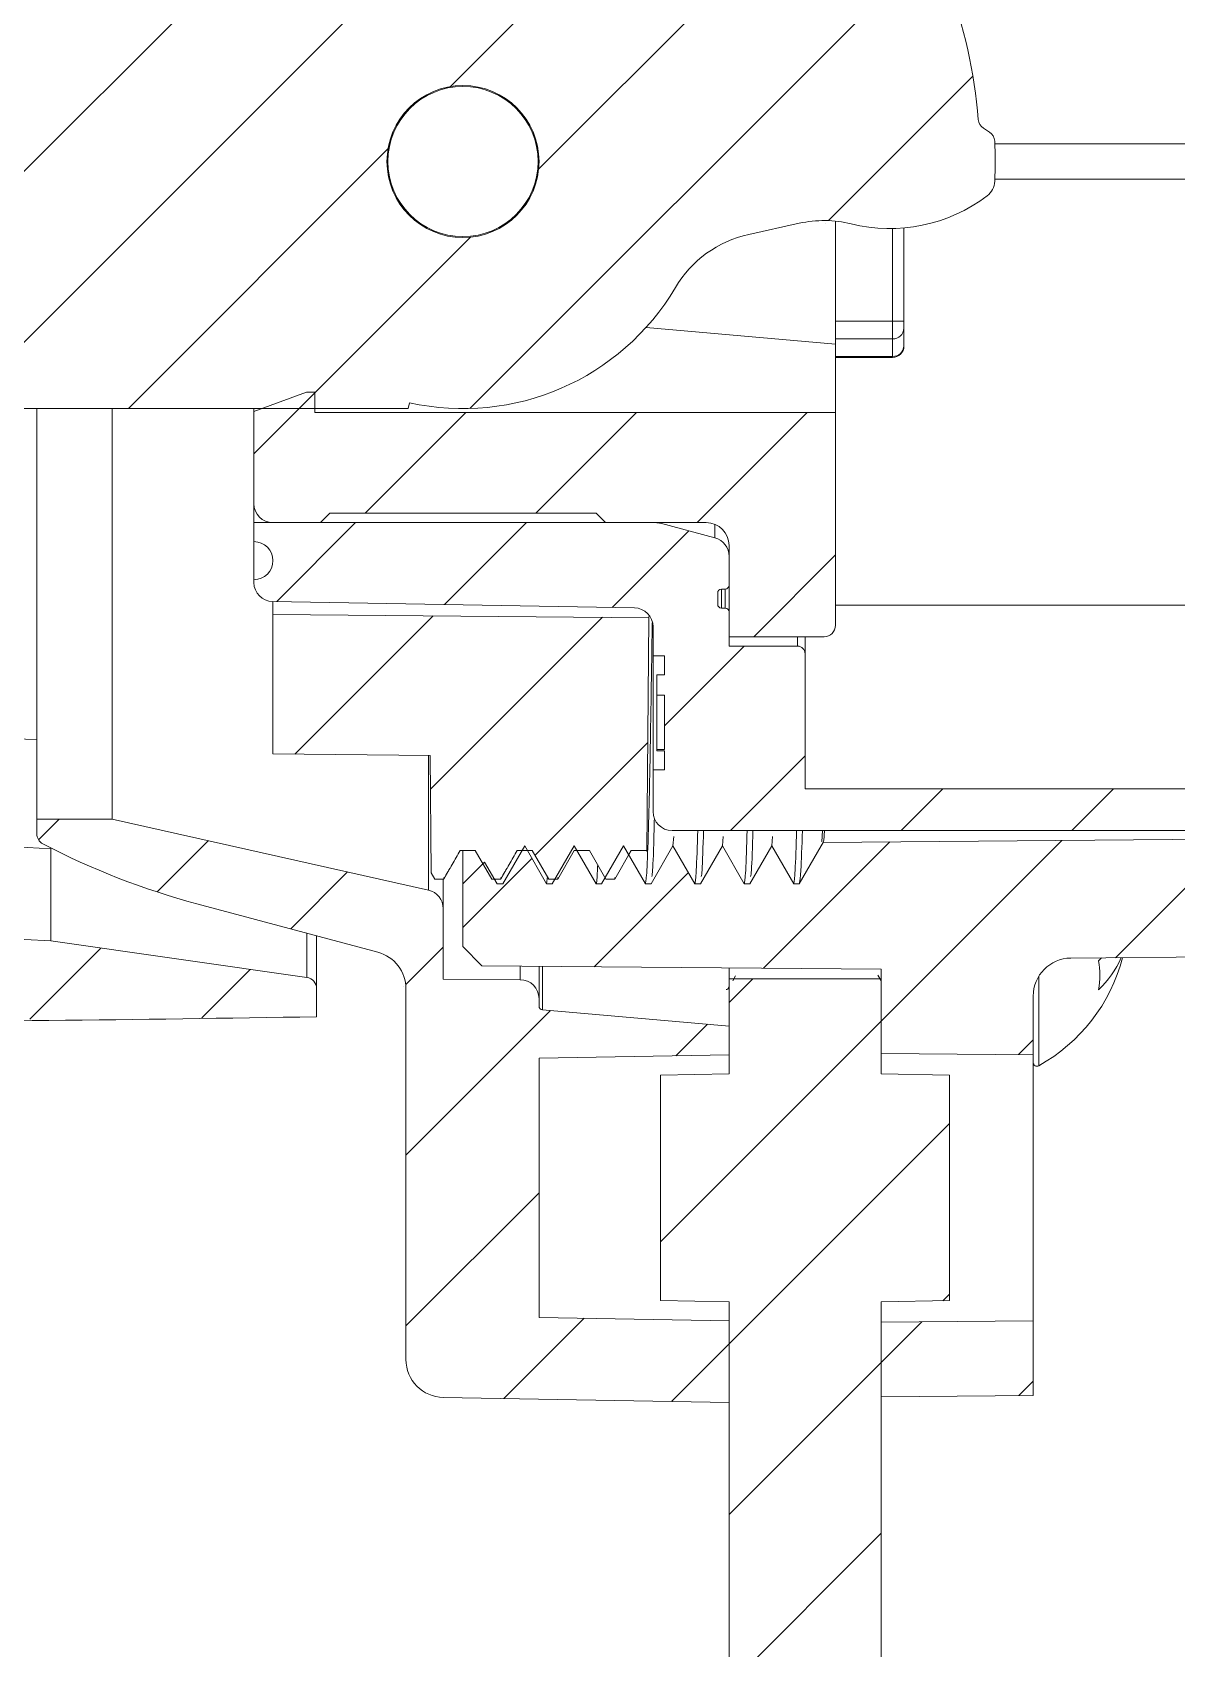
# Model space of a CAD drawing. Extents: x 14808 to 20058, y -13198 to -11680.
# Drawn here: x 15183.78 to 15198.83, y -12737.26 to -12716 of the extents above; entities that cross this region are included whole.
import ezdxf

# ---------------------------------------------------------------- set-up
doc = ezdxf.new("R2010")
doc.units = 0
doc.header["$LTSCALE"] = 7
doc.header["$MEASUREMENT"] = 0
doc.layers.get('0').update_dxf_attribs({"color": 2, "linetype": 'CONTINUOUS'})
pattern_1 = [(45, (-106.4756, 39.5322), (-0.561266, 0.561266), [])]

# ---------------------------------------------------------------- blocks, each defined once
blk = doc.blocks.new('A$C7AC5709A')
at = {"linetype": 'Continuous', "lineweight": 0}
h = blk.add_hatch(dxfattribs=at)
h.set_pattern_fill('ANSI31', color=2, scale=0.25, style=0)
h.set_pattern_definition(pattern_1)
edge = h.paths.add_edge_path(flags=0)
edge.add_spline(control_points=[(0.977, 27.046), (0.941, 27.046), (0.75, 27.045), (0.718, 26.917)], knot_values=[0.000006, 0.000006, 0.000006, 0.000006, 0.99971, 0.99971, 0.99971, 0.99971], weights=[1, 1, 1, 1], degree=3, periodic=0)
edge.add_spline(control_points=[(0.718, 26.917), (0.317, 25.334), (0.274, 23.67), (0.274, 22.036), (0.274, 18.632), (0.274, 15.228), (0.274, 11.824), (0.274, 8.474), (0.425, 5.101), (0, 1.778)], knot_values=[0.000361, 0.000361, 0.000361, 0.000361, 0.019969, 0.019969, 0.019969, 0.060638, 0.060638, 0.060638, 0.100677, 0.100677, 0.100677, 0.100677], weights=[1, 1, 1, 1, 1, 1, 1, 1, 1, 1], degree=3, periodic=0)
edge.add_spline(control_points=[(0, 1.778), (-0.003, 1.75), (-0.002, 1.721), (0.004, 1.694), (0.009, 1.667), (0.02, 1.64), (0.035, 1.616), (0.049, 1.592), (0.068, 1.571), (0.089, 1.553), (0.111, 1.535), (0.137, 1.52), (0.163, 1.511), (0.19, 1.501), (0.218, 1.496), (0.246, 1.496), (0.273, 1.496), (0.302, 1.5), (0.328, 1.509), (0.354, 1.518), (0.38, 1.532), (0.402, 1.549), (0.416, 1.561), (0.43, 1.574), (0.442, 1.588)], knot_values=[0, 0, 0, 0, 0.000336, 0.000336, 0.000336, 0.000672, 0.000672, 0.000672, 0.001006, 0.001006, 0.001006, 0.001347, 0.001347, 0.001347, 0.001682, 0.001682, 0.001682, 0.002013, 0.002013, 0.002013, 0.00235, 0.00235, 0.00235, 0.002572, 0.002572, 0.002572, 0.002572], weights=[1, 1, 1, 1, 1, 1, 1, 1, 1, 1, 1, 1, 1, 1, 1, 1, 1, 1, 1, 1, 1, 1, 1, 1, 1], degree=3, periodic=0)
edge.add_spline(control_points=[(0.442, 1.588), (0.632, 1.821), (0.805, 2.07), (0.956, 2.33), (1.265, 2.862), (1.474, 3.458), (1.596, 4.06), (1.717, 4.656), (1.467, 5.27), (1.368, 5.869), (1.239, 6.651), (1.274, 7.451), (1.274, 8.243), (1.275, 9.825), (1.283, 11.408), (1.271, 12.99), (1.268, 13.334), (1.281, 13.686), (1.375, 14.017), (1.453, 14.286), (1.579, 14.546), (1.743, 14.774), (1.906, 15.002), (2.112, 15.205), (2.342, 15.367), (2.572, 15.528), (2.833, 15.651), (3.103, 15.727), (3.497, 15.838), (3.918, 15.822), (4.328, 15.825), (5.501, 15.836), (6.675, 15.846), (7.849, 15.856)], knot_values=[0, 0, 0, 0, 0.003613, 0.003613, 0.003613, 0.011075, 0.011075, 0.011075, 0.018772, 0.018772, 0.018772, 0.028868, 0.028868, 0.028868, 0.049028, 0.049028, 0.049028, 0.053435, 0.053435, 0.053435, 0.057027, 0.057027, 0.057027, 0.060621, 0.060621, 0.060621, 0.064216, 0.064216, 0.064216, 0.069481, 0.069481, 0.069481, 0.084536, 0.084536, 0.084536, 0.084536], weights=[1, 1, 1, 1, 1, 1, 1, 1, 1, 1, 1, 1, 1, 1, 1, 1, 1, 1, 1, 1, 1, 1, 1, 1, 1, 1, 1, 1, 1, 1, 1, 1, 1, 1], degree=3, periodic=0)
edge.add_line((7.849, 15.856), (7.849, 16.041))
edge.add_arc((7.774, 16.041), 0.075, 0, 81.8882)
edge.add_line((7.785, 16.115), (6.101, 16.355))
edge.add_spline(control_points=[(6.101, 16.355), (4.562, 16.436), (3.023, 16.517), (1.484, 16.597)], knot_values=[0, 0, 0, 0, 0.018494, 0.018494, 0.018494, 0.018494], weights=[1, 1, 1, 1], degree=3, periodic=0)
edge.add_spline(control_points=[(1.484, 16.597), (1.442, 16.599), (1.4, 16.605), (1.359, 16.614), (1.277, 16.633), (1.197, 16.666), (1.126, 16.71), (1.055, 16.755), (0.99, 16.812), (0.938, 16.878), (0.886, 16.943), (0.844, 17.019), (0.816, 17.098), (0.788, 17.177), (0.774, 17.262), (0.774, 17.346)], knot_values=[0, 0, 0, 0, 0.000506, 0.000506, 0.000506, 0.001524, 0.001524, 0.001524, 0.002543, 0.002543, 0.002543, 0.003561, 0.003561, 0.003561, 0.004579, 0.004579, 0.004579, 0.004579], weights=[1, 1, 1, 1, 1, 1, 1, 1, 1, 1, 1, 1, 1, 1, 1, 1], degree=3, periodic=0)
edge.add_spline(control_points=[(0.774, 17.346), (0.774, 17.851), (0.774, 18.356), (0.774, 18.86)], knot_values=[0.000037, 0.000037, 0.000037, 0.000037, 0.006093, 0.006093, 0.006093, 0.006093], weights=[1, 1, 1, 1], degree=3, periodic=0)
edge.add_spline(control_points=[(0.774, 18.86), (0.774, 18.902), (0.777, 18.945), (0.784, 18.986), (0.798, 19.069), (0.827, 19.151), (0.868, 19.224), (0.908, 19.297), (0.962, 19.365), (1.025, 19.421), (1.088, 19.476), (1.161, 19.522), (1.239, 19.554), (1.316, 19.586), (1.401, 19.605), (1.484, 19.609)], knot_values=[0, 0, 0, 0, 0.000506, 0.000506, 0.000506, 0.001524, 0.001524, 0.001524, 0.002543, 0.002543, 0.002543, 0.003561, 0.003561, 0.003561, 0.004579, 0.004579, 0.004579, 0.004579], weights=[1, 1, 1, 1, 1, 1, 1, 1, 1, 1, 1, 1, 1, 1, 1, 1], degree=3, periodic=0)
edge.add_line((1.484, 19.609), (5.45, 19.817))
edge.add_arc((5.437, 20.067), 0.25, 273, 360)
edge.add_line((5.687, 20.067), (5.687, 20.221))
edge.add_line((5.687, 20.221), (5.187, 20.346))
edge.add_line((5.187, 20.346), (2.812, 20.346))
edge.add_arc((2.812, 20.471), 0.125, 180, 270, ccw=False)
edge.add_line((2.687, 20.471), (2.687, 20.556))
edge.add_line((2.687, 20.556), (2.147, 20.584))
edge.add_arc((2.187, 21.333), 0.75, 180, 267, ccw=False)
edge.add_line((1.437, 21.333), (1.437, 21.629))
edge.add_arc((2.187, 21.629), 0.75, 93, 180, ccw=False)
edge.add_line((2.147, 22.378), (2.687, 22.406))
edge.add_line((2.687, 22.406), (2.687, 22.491))
edge.add_arc((2.812, 22.491), 0.125, 90, 180, ccw=False)
edge.add_line((2.812, 22.616), (3.187, 22.616))
edge.add_line((3.187, 22.616), (3.187, 22.741))
edge.add_line((3.187, 22.741), (3.349, 22.741))
edge.add_spline(control_points=[(3.349, 22.741), (3.349, 23.12), (3.349, 23.499), (3.349, 23.879), (3.349, 23.921), (3.349, 23.963), (3.349, 24.005)], knot_values=[1747.62045, 1747.62045, 1747.62045, 1747.62045, 1747.625, 1747.625, 1747.625, 1747.625507, 1747.625507, 1747.625507, 1747.625507], weights=[1, 1, 1, 1, 1, 1, 1], degree=3, periodic=0)
edge.add_line((3.349, 24.005), (1.569, 24.099))
edge.add_arc((1.608, 24.848), 0.75, 173.5343, 267, ccw=False)
edge.add_spline(control_points=[(0.863, 24.932), (0.892, 25.191), (0.929, 25.449), (0.972, 25.706)], knot_values=[0.001981, 0.001981, 0.001981, 0.001981, 0.005108, 0.005108, 0.005108, 0.005108], weights=[1, 1, 1, 1], degree=3, periodic=0)
edge.add_spline(control_points=[(0.972, 25.706), (0.986, 25.789), (1.015, 25.871), (1.056, 25.944), (1.097, 26.017), (1.15, 26.085), (1.213, 26.141), (1.276, 26.196), (1.349, 26.242), (1.427, 26.274), (1.504, 26.306), (1.589, 26.325), (1.672, 26.329)], knot_values=[0, 0, 0, 0, 0.001008, 0.001008, 0.001008, 0.002015, 0.002015, 0.002015, 0.003023, 0.003023, 0.003023, 0.00403, 0.00403, 0.00403, 0.00403], weights=[1, 1, 1, 1, 1, 1, 1, 1, 1, 1, 1, 1, 1], degree=3, periodic=0)
edge.add_line((1.672, 26.329), (3.162, 26.407))
edge.add_spline(control_points=[(3.162, 26.407), (3.162, 26.585), (3.162, 26.762), (3.162, 26.939), (3.162, 26.985), (3.162, 27.031), (3.162, 27.077)], knot_values=[2271.910373, 2271.910373, 2271.910373, 2271.910373, 2271.9125, 2271.9125, 2271.9125, 2271.913052, 2271.913052, 2271.913052, 2271.913052], weights=[1, 1, 1, 1, 1, 1, 1], degree=3, periodic=0)
edge.add_spline(control_points=[(3.162, 27.077), (2.911, 27.074), (2.661, 27.071), (2.411, 27.067), (1.933, 27.061), (1.455, 27.054), (0.977, 27.046)], knot_values=[0.008259, 0.008259, 0.008259, 0.008259, 0.011262, 0.011262, 0.011262, 0.016996, 0.016996, 0.016996, 0.016996], weights=[1, 1, 1, 1, 1, 1, 1], degree=3, periodic=0)
h = blk.add_hatch(dxfattribs=at)
h.set_pattern_fill('ANSI31', color=2, scale=0.25, style=0)
h.set_pattern_definition(pattern_1)
edge = h.paths.add_edge_path(flags=0)
edge.add_line((6.122, 22.546), (5.951, 22.716))
edge.add_arc((5.916, 22.681), 0.05, 45, 90)
edge.add_line((5.916, 22.731), (5.737, 22.731))
edge.add_arc((5.737, 22.681), 0.05, 90, 180)
edge.add_line((5.687, 22.681), (5.687, 22.606))
edge.add_line((5.687, 22.606), (2.812, 22.606))
edge.add_arc((2.812, 22.481), 0.125, 90, 180)
edge.add_line((2.687, 22.481), (2.687, 22.044))
edge.add_line((2.687, 22.044), (3.246, 21.894))
edge.add_line((3.246, 21.894), (5.542, 21.894))
edge.add_arc((5.542, 21.644), 0.25, 30, 90, ccw=False)
edge.add_line((5.759, 21.769), (5.853, 21.606))
edge.add_spline(control_points=[(5.853, 21.606), (5.854, 21.603), (5.856, 21.6), (5.858, 21.596), (5.871, 21.571), (5.88, 21.544), (5.884, 21.516), (5.888, 21.489), (5.887, 21.46), (5.881, 21.432), (5.876, 21.406), (5.866, 21.38), (5.853, 21.356)], knot_values=[0.000006, 0.000006, 0.000006, 0.000006, 0.000051, 0.000051, 0.000051, 0.000392, 0.000392, 0.000392, 0.000732, 0.000732, 0.000732, 0.001063, 0.001063, 0.001063, 0.001063], weights=[1, 1, 1, 1, 1, 1, 1, 1, 1, 1, 1, 1, 1], degree=3, periodic=0)
edge.add_line((5.853, 21.356), (5.759, 21.194))
edge.add_arc((5.542, 21.319), 0.25, 270, 330, ccw=False)
edge.add_line((5.542, 21.069), (3.246, 21.069))
edge.add_line((3.246, 21.069), (2.687, 20.919))
edge.add_line((2.687, 20.919), (2.687, 20.481))
edge.add_arc((2.812, 20.481), 0.125, 180, 270)
edge.add_line((2.812, 20.356), (5.687, 20.356))
edge.add_line((5.687, 20.356), (5.687, 19.931))
edge.add_arc((5.762, 19.931), 0.075, 180, 270)
edge.add_line((5.762, 19.856), (8.451, 19.856))
edge.add_line((8.451, 19.856), (8.46, 19.895))
edge.add_arc((8.812, 21.481), 1.625, 257.501, 329.3264)
edge.add_arc((10.854, 20.27), 0.75, 102.5, 149.3264, ccw=False)
edge.add_line((10.692, 21.002), (11.024, 21.075))
edge.add_arc((11.186, 20.343), 0.75, 76.2084, 102.5, ccw=False)
edge.add_arc((11.618, 22.103), 1.062, 256.2084, 307.1243)
edge.add_arc((12.184, 21.356), 0.125, 307.1243, 357.8735)
edge.add_arc((8.812, 21.481), 3.5, 357.8735, 362.1937)
edge.add_arc((12.234, 21.612), 0.075, 2.1937, 57.5)
edge.add_line((12.274, 21.675), (12.235, 21.701))
edge.add_arc((12.275, 21.764), 0.075, 184.6687, 237.5, ccw=False)
edge.add_arc((8.812, 21.481), 3.4, 4.6687, 20.3313)
edge.add_arc((12.07, 22.688), 0.075, 147.5, 200.3313, ccw=False)
edge.add_line((12.007, 22.729), (12.032, 22.768))
edge.add_arc((11.969, 22.809), 0.075, 327.5, 382.8063)
edge.add_arc((8.812, 21.481), 3.5, 22.8063, 27.1265)
edge.add_arc((11.815, 23.02), 0.125, 27.1265, 77.8757)
edge.add_arc((11.618, 22.103), 1.062, 77.8757, 128.7916)
edge.add_arc((10.483, 23.516), 0.75, 282.5, 308.7916, ccw=False)
edge.add_line((10.645, 22.784), (10.313, 22.71))
edge.add_arc((10.151, 23.442), 0.75, 235.6736, 282.5, ccw=False)
edge.add_arc((8.812, 21.481), 1.625, 55.6736, 130.721)
edge.add_arc((7.262, 23.281), 0.75, 270, 310.721, ccw=False)
edge.add_line((7.262, 22.531), (6.157, 22.531))
edge.add_arc((6.157, 22.581), 0.05, 225, 270, ccw=False)
edge = h.paths.add_edge_path(flags=0)
edge.add_arc((8.812, 21.481), 0.5, 0, 360)
h = blk.add_hatch(dxfattribs=at)
h.set_pattern_fill('ANSI31', color=2, scale=0.25, style=0)
h.set_pattern_definition(pattern_1)
edge = h.paths.add_edge_path(flags=0)
edge.add_line((7.783, 19.965), (7.437, 19.838))
edge.add_line((7.437, 19.838), (7.437, 19.231))
edge.add_arc((7.562, 19.231), 0.125, 180, 270)
edge.add_line((7.562, 19.106), (7.874, 19.106))
edge.add_line((7.874, 19.106), (7.937, 19.169))
edge.add_line((7.937, 19.169), (9.687, 19.169))
edge.add_line((9.687, 19.169), (9.749, 19.106))
edge.add_line((9.749, 19.106), (10.412, 19.106))
edge.add_arc((10.412, 18.956), 0.15, 0, 90, ccw=False)
edge.add_line((10.562, 18.956), (10.562, 18.356))
edge.add_line((10.562, 18.356), (11.187, 18.356))
edge.add_arc((11.187, 18.431), 0.075, 270, 360)
edge.add_line((11.262, 18.431), (11.262, 19.831))
edge.add_line((11.262, 19.831), (7.837, 19.831))
edge.add_line((7.837, 19.831), (7.837, 19.965))
edge.add_line((7.837, 19.965), (7.783, 19.965))
h = blk.add_hatch(dxfattribs=at)
h.set_pattern_fill('ANSI31', color=2, scale=0.25, style=0)
h.set_pattern_definition(pattern_1)
edge = h.paths.add_edge_path(flags=0)
edge.add_line((10.079, 19.106), (7.437, 19.106))
edge.add_line((7.437, 19.106), (7.437, 18.981))
edge.add_arc((7.437, 18.856), 0.125, -90, 90, ccw=False)
edge.add_line((7.437, 18.731), (7.437, 18.712))
edge.add_arc((7.562, 18.712), 0.125, 180, 269)
edge.add_line((7.559, 18.587), (9.939, 18.546))
edge.add_arc((9.937, 18.421), 0.125, 0, 89, ccw=False)
edge.add_line((10.062, 18.421), (10.062, 18.231))
edge.add_line((10.062, 18.231), (10.137, 18.231))
edge.add_line((10.137, 18.231), (10.137, 18.106))
edge.add_line((10.137, 18.106), (10.087, 18.106))
edge.add_line((10.087, 18.106), (10.087, 17.971))
edge.add_line((10.087, 17.971), (10.137, 17.971))
edge.add_line((10.137, 17.971), (10.137, 17.614))
edge.add_line((10.137, 17.614), (10.087, 17.614))
edge.add_line((10.087, 17.614), (10.087, 17.606))
edge.add_line((10.087, 17.606), (10.137, 17.606))
edge.add_line((10.137, 17.606), (10.137, 17.481))
edge.add_line((10.137, 17.481), (10.062, 17.481))
edge.add_line((10.062, 17.481), (10.062, 17.206))
edge.add_arc((10.187, 17.206), 0.125, 180, 270)
edge.add_line((10.187, 17.081), (16.562, 17.081))
edge.add_line((16.562, 17.081), (16.562, 17.356))
edge.add_line((16.562, 17.356), (11.062, 17.356))
edge.add_line((11.062, 17.356), (11.062, 18.244))
edge.add_arc((11.012, 18.244), 0.05, 0, 90)
edge.add_line((11.012, 18.294), (10.562, 18.294))
edge.add_line((10.562, 18.294), (10.562, 18.519))
edge.add_arc((10.537, 18.519), 0.025, 0, 90)
edge.add_line((10.537, 18.544), (10.512, 18.544))
edge.add_arc((10.512, 18.569), 0.025, 180, 270, ccw=False)
edge.add_line((10.487, 18.569), (10.487, 18.644))
edge.add_arc((10.512, 18.644), 0.025, 90, 180, ccw=False)
edge.add_line((10.512, 18.669), (10.537, 18.669))
edge.add_arc((10.537, 18.694), 0.025, 270, 360)
edge.add_line((10.562, 18.694), (10.562, 18.885))
edge.add_arc((10.437, 18.885), 0.125, 0, 75)
edge.add_line((10.469, 19.006), (10.111, 19.102))
edge.add_arc((10.079, 18.981), 0.125, 75, 90)
h = blk.add_hatch(dxfattribs=at)
h.set_pattern_fill('ANSI31', color=2, scale=0.25, style=0)
h.set_pattern_definition(pattern_1)
h.paths.add_polyline_path([(9.643, 16.95), (9.751, 16.762), (9.81, 16.762), (9.918, 16.95), (10.018, 16.95), (10.022, 16.943), (10.035, 18.481), (7.562, 18.503), (7.562, 17.585), (8.596, 17.574), (8.602, 16.803), (8.626, 16.762), (8.685, 16.762), (8.793, 16.95), (8.893, 16.95), (9.001, 16.762), (9.06, 16.762), (9.168, 16.95), (9.268, 16.95), (9.376, 16.762), (9.435, 16.762), (9.543, 16.95)], flags=0)
h = blk.add_hatch(dxfattribs=at)
h.set_pattern_fill('ANSI31', color=2, scale=0.25, style=0)
h.set_pattern_definition(pattern_1)
edge = h.paths.add_edge_path(flags=0)
edge.add_line((10.193, 16.98), (10.049, 16.731))
edge.add_line((10.049, 16.731), (10.012, 16.731))
edge.add_line((10.012, 16.731), (9.868, 16.98))
edge.add_line((9.868, 16.98), (9.724, 16.731))
edge.add_line((9.724, 16.731), (9.687, 16.731))
edge.add_line((9.687, 16.731), (9.543, 16.98))
edge.add_line((9.543, 16.98), (9.399, 16.731))
edge.add_line((9.399, 16.731), (9.362, 16.731))
edge.add_line((9.362, 16.731), (9.218, 16.98))
edge.add_line((9.218, 16.98), (9.074, 16.731))
edge.add_line((9.074, 16.731), (9.037, 16.731))
edge.add_line((9.037, 16.731), (8.954, 16.874))
edge.add_line((8.954, 16.874), (8.812, 16.731))
edge.add_line((8.812, 16.731), (8.812, 16.319))
edge.add_line((8.812, 16.319), (8.937, 16.192))
edge.add_line((8.937, 16.192), (11.562, 16.169))
edge.add_line((11.562, 16.169), (11.562, 15.615))
edge.add_line((11.562, 15.615), (12.562, 15.606))
edge.add_line((12.562, 15.606), (12.562, 15.992))
edge.add_arc((12.812, 15.992), 0.25, 90.5, 180, ccw=False)
edge.add_line((12.809, 16.242), (17.466, 16.283))
edge.add_arc((17.462, 16.783), 0.5, 270.5, 360)
edge.add_line((17.962, 16.783), (17.962, 17.446))
edge.add_line((17.962, 17.446), (16.837, 17.456))
edge.add_line((16.837, 17.456), (16.837, 17.175))
edge.add_arc((16.712, 17.175), 0.125, 270.5, 360, ccw=False)
edge.add_line((16.713, 17.05), (11.18, 17.002))
edge.add_line((11.18, 17.002), (11.168, 16.981))
edge.add_line((11.168, 16.981), (11.168, 16.98))
edge.add_line((11.168, 16.98), (11.024, 16.731))
edge.add_line((11.024, 16.731), (10.987, 16.731))
edge.add_line((10.987, 16.731), (10.843, 16.98))
edge.add_line((10.843, 16.98), (10.699, 16.731))
edge.add_line((10.699, 16.731), (10.662, 16.731))
edge.add_line((10.662, 16.731), (10.518, 16.98))
edge.add_line((10.518, 16.98), (10.374, 16.731))
edge.add_line((10.374, 16.731), (10.337, 16.731))
edge.add_line((10.337, 16.731), (10.193, 16.98))
h = blk.add_hatch(dxfattribs=at)
h.set_pattern_fill('ANSI31', color=2, scale=0.25, style=0)
h.set_pattern_definition(pattern_1)
edge = h.paths.add_edge_path(flags=0)
edge.add_line((10.562, 13.856), (9.312, 13.878))
edge.add_line((9.312, 13.878), (9.312, 15.584))
edge.add_line((9.312, 15.584), (10.562, 15.606))
edge.add_line((10.562, 15.606), (10.562, 15.794))
edge.add_line((10.562, 15.794), (9.334, 15.901))
edge.add_arc((9.337, 15.926), 0.025, 180, 265, ccw=False)
edge.add_line((9.312, 15.926), (9.312, 15.975))
edge.add_arc((9.187, 15.975), 0.125, 0, 89.5)
edge.add_line((9.188, 16.1), (8.682, 16.104))
edge.add_line((8.682, 16.104), (8.682, 16.567))
edge.add_arc((8.557, 16.567), 0.125, 0, 77.3478)
edge.add_line((8.585, 16.689), (6.505, 17.156))
edge.add_line((6.505, 17.156), (6.009, 17.156))
edge.add_line((6.009, 17.156), (6.009, 17.06))
edge.add_arc((6.084, 17.06), 0.075, 180, 242.523)
edge.add_arc((8.356, 21.429), 5, 242.523, 255)
edge.add_line((7.062, 16.599), (8.251, 16.281))
edge.add_arc((8.187, 16.039), 0.25, 0, 75, ccw=False)
edge.add_line((8.437, 16.039), (8.437, 13.602))
edge.add_arc((8.687, 13.602), 0.25, 180, 269)
edge.add_line((8.682, 13.352), (10.562, 13.319))
edge.add_line((10.562, 13.319), (10.562, 13.856))
h = blk.add_hatch(dxfattribs=at)
h.set_pattern_fill('ANSI31', color=2, scale=0.25, style=0)
h.set_pattern_definition(pattern_1)
edge = h.paths.add_edge_path(flags=0)
edge.add_line((10.562, 16.106), (10.562, 15.481))
edge.add_line((10.562, 15.481), (10.112, 15.473))
edge.add_line((10.112, 15.473), (10.112, 13.989))
edge.add_line((10.112, 13.989), (10.562, 13.981))
edge.add_line((10.562, 13.981), (10.562, 10.64))
edge.add_arc((11.812, 10.64), 1.25, 180, 269.25)
edge.add_line((11.795, 9.39), (39.078, 9.033))
edge.add_arc((39.062, 7.783), 1.25, 0, 89.25, ccw=False)
edge.add_line((40.312, 7.783), (40.312, 3.257))
edge.add_arc((41.062, 3.257), 0.75, 180, 269.25)
edge.add_line((41.052, 2.507), (43.062, 2.481))
edge.add_line((43.062, 2.481), (43.062, 3.481))
edge.add_line((43.062, 3.481), (41.558, 3.501))
edge.add_arc((41.562, 3.751), 0.25, 180, 269.25, ccw=False)
edge.add_line((41.312, 3.751), (41.312, 7.783))
edge.add_arc((39.062, 7.783), 2.25, 0, 89.25)
edge.add_line((39.091, 10.033), (11.808, 10.39))
edge.add_arc((11.812, 10.64), 0.25, 180, 269.25, ccw=False)
edge.add_line((11.562, 10.64), (11.562, 13.981))
edge.add_line((11.562, 13.981), (12.012, 13.989))
edge.add_line((12.012, 13.989), (12.012, 15.473))
edge.add_line((12.012, 15.473), (11.562, 15.481))
edge.add_line((11.562, 15.481), (11.562, 16.106))
edge.add_line((11.562, 16.106), (10.562, 16.106))
h = blk.add_hatch(dxfattribs=at)
h.set_pattern_fill('ANSI31', scale=0.25, style=0)
h.set_pattern_definition(pattern_1)
h.paths.add_polyline_path([(11.562, 13.847), (11.562, 13.356), (12.562, 13.365), (12.562, 13.856)], flags=0)
at = {"color": 7, "linetype": 'Continuous', "lineweight": 15}
for p, q in [((12.274, 21.675), (12.235, 21.701)), ((14.537, 21.597), (12.31, 21.597)), ((12.31, 21.365), (14.537, 21.365)), ((10.692, 21.002), (11.024, 21.075)), ((11.262, 21.089), (11.262, 20.281)), ((11.712, 20.431), (11.712, 21.045)), ((11.637, 20.431), (11.262, 20.431)), ((11.637, 20.314), (11.637, 20.431)), ((11.637, 20.431), (11.712, 20.431)), ((11.262, 20.281), (10.016, 20.39)), ((11.637, 20.199), (11.637, 20.314)), ((11.712, 20.27), (11.712, 20.384)), ((11.262, 20.281), (11.262, 19.831)), ((11.712, 20.267), (11.712, 20.27)), ((11.262, 20.192), (11.637, 20.192)), ((7.783, 19.965), (7.437, 19.838)), ((7.837, 19.965), (7.783, 19.965)), ((7.837, 19.831), (7.837, 19.965)), ((8.451, 19.856), (8.46, 19.895)), ((5.762, 19.856), (8.451, 19.856)), ((6.009, 19.856), (6.009, 17.156)), ((6.505, 19.856), (6.505, 17.156)), ((7.437, 19.856), (7.437, 19.838)), ((7.437, 19.838), (7.437, 19.231)), ((7.837, 19.831), (11.262, 19.831)), ((11.262, 18.431), (11.262, 19.831)), ((7.437, 19.106), (7.437, 19.231)), ((7.874, 19.106), (7.937, 19.169)), ((7.937, 19.169), (9.687, 19.169)), ((9.687, 19.169), (9.749, 19.106)), ((7.437, 19.106), (7.437, 18.981)), ((7.437, 19.106), (10.079, 19.106)), ((7.562, 19.106), (7.874, 19.106)), ((9.749, 19.106), (10.412, 19.106)), ((10.111, 19.102), (10.469, 19.006)), ((7.437, 18.731), (7.437, 18.981)), ((10.562, 18.956), (10.562, 18.356)), ((10.562, 18.694), (10.562, 18.885)), ((7.437, 18.731), (7.437, 18.712)), ((10.487, 18.644), (10.487, 18.569)), ((10.512, 18.669), (10.537, 18.669)), ((7.559, 18.587), (9.939, 18.546)), ((7.562, 18.587), (7.562, 18.503)), ((7.562, 18.503), (10.035, 18.481)), ((7.562, 18.503), (7.562, 17.585)), ((10.512, 18.544), (10.537, 18.544)), ((10.562, 18.294), (10.562, 18.519)), ((10.035, 18.481), (10.022, 16.943)), ((10.036, 18.497), (10.035, 18.481)), ((10.062, 18.421), (10.062, 18.231)), ((10.562, 18.356), (11.187, 18.356)), ((10.562, 18.294), (11.012, 18.294)), ((10.137, 18.231), (10.062, 18.231)), ((10.062, 17.481), (10.062, 18.231)), ((10.137, 18.231), (10.137, 18.106)), ((11.062, 17.356), (11.062, 18.244)), ((10.087, 18.106), (10.087, 17.971)), ((10.137, 18.106), (10.087, 18.106)), ((10.087, 17.971), (10.137, 17.971)), ((10.087, 17.971), (10.087, 17.614)), ((10.137, 17.971), (10.137, 17.614)), ((7.562, 17.585), (8.596, 17.574)), ((8.596, 17.574), (8.602, 16.803)), ((10.087, 17.614), (10.087, 17.606)), ((10.137, 17.614), (10.087, 17.614)), ((10.087, 17.606), (10.137, 17.606)), ((10.137, 17.606), (10.137, 17.481)), ((10.062, 17.481), (10.062, 17.206)), ((10.062, 17.481), (10.137, 17.481)), ((11.062, 17.356), (16.562, 17.356)), ((6.009, 17.156), (6.009, 17.06)), ((6.505, 17.156), (6.009, 17.156)), ((8.585, 16.689), (6.505, 17.156)), ((10.187, 17.081), (16.562, 17.081)), ((10.193, 16.98), (10.198, 17.041)), ((10.518, 16.98), (10.523, 17.041)), ((10.843, 16.98), (10.848, 17.041)), ((11.18, 17.002), (16.713, 17.05)), ((6.101, 16.964), (6.101, 16.963)), ((8.793, 16.95), (8.685, 16.762)), ((8.893, 16.95), (8.793, 16.95)), ((8.812, 16.731), (8.812, 16.95)), ((9.001, 16.762), (8.893, 16.95)), ((9.168, 16.95), (9.06, 16.762)), ((9.074, 16.731), (9.218, 16.98)), ((9.268, 16.95), (9.168, 16.95)), ((9.218, 16.98), (9.362, 16.731)), ((9.376, 16.762), (9.268, 16.95)), ((9.399, 16.731), (9.543, 16.98)), ((9.543, 16.95), (9.435, 16.762)), ((9.543, 16.98), (9.687, 16.731)), ((9.643, 16.95), (9.543, 16.95)), ((9.751, 16.762), (9.643, 16.95)), ((9.724, 16.731), (9.868, 16.98)), ((9.918, 16.95), (9.81, 16.762)), ((9.868, 16.98), (10.012, 16.731)), ((9.903, 16.923), (9.918, 16.95)), ((10.018, 16.95), (9.918, 16.95)), ((10.022, 16.943), (10.018, 16.95)), ((10.049, 16.731), (10.193, 16.98)), ((10.193, 16.98), (10.337, 16.731)), ((10.374, 16.731), (10.518, 16.98)), ((10.518, 16.98), (10.662, 16.731)), ((10.699, 16.731), (10.843, 16.98)), ((10.843, 16.98), (10.987, 16.731)), ((11.024, 16.731), (11.168, 16.98)), ((11.168, 16.981), (11.18, 17.002)), ((11.168, 16.98), (11.168, 16.981)), ((8.626, 16.762), (8.602, 16.803)), ((8.954, 16.874), (8.812, 16.731)), ((8.954, 16.874), (9.037, 16.731)), ((8.685, 16.762), (8.626, 16.762)), ((8.682, 16.762), (8.682, 16.567)), ((8.686, 16.772), (8.685, 16.762)), ((8.812, 16.731), (8.812, 16.319)), ((9.06, 16.762), (9.001, 16.762)), ((9.037, 16.731), (9.074, 16.731)), ((9.061, 16.772), (9.06, 16.762)), ((9.362, 16.731), (9.367, 16.778)), ((9.362, 16.731), (9.399, 16.731)), ((9.435, 16.762), (9.376, 16.762)), ((9.436, 16.772), (9.435, 16.762)), ((9.687, 16.731), (9.724, 16.731)), ((9.81, 16.762), (9.751, 16.762)), ((9.811, 16.772), (9.81, 16.762)), ((10.012, 16.731), (10.049, 16.731)), ((10.337, 16.731), (10.374, 16.731)), ((10.662, 16.731), (10.699, 16.731)), ((10.987, 16.731), (11.024, 16.731)), ((6.101, 16.355), (1.484, 16.597)), ((7.062, 16.599), (8.251, 16.281)), ((8.682, 16.567), (8.682, 16.104)), ((7.785, 16.115), (6.101, 16.355)), ((8.812, 16.319), (8.937, 16.192)), ((17.466, 16.283), (12.809, 16.242)), ((11.562, 16.169), (8.937, 16.192)), ((9.312, 16.188), (9.312, 15.975)), ((10.562, 16.177), (10.562, 16.106)), ((11.562, 16.169), (11.562, 15.615)), ((13.011, 16.244), (12.992, 16.224)), ((9.188, 16.1), (8.682, 16.104)), ((10.562, 16.106), (11.562, 16.106)), ((10.562, 15.481), (10.562, 16.106)), ((10.586, 16.093), (10.605, 16.126)), ((11.54, 16.129), (11.562, 16.093)), ((11.562, 15.481), (11.562, 16.106)), ((7.849, 15.856), (7.849, 16.041)), ((8.437, 16.039), (8.437, 13.602)), ((9.312, 15.926), (9.312, 15.975)), ((10.544, 16.037), (10.546, 16.034)), ((10.552, 16.035), (10.562, 16.052)), ((12.562, 15.992), (12.562, 15.606)), ((9.334, 15.901), (10.562, 15.794)), ((10.562, 15.606), (10.562, 15.794)), ((10.562, 15.606), (9.312, 15.584)), ((9.312, 13.878), (9.312, 15.584)), ((12.562, 15.606), (11.562, 15.615)), ((12.562, 15.606), (12.562, 13.856)), ((10.562, 15.481), (10.112, 15.473)), ((10.112, 13.989), (10.112, 15.473)), ((12.012, 15.473), (11.562, 15.481)), ((12.012, 13.989), (12.012, 15.473)), ((10.112, 13.989), (10.562, 13.981)), ((10.562, 10.64), (10.562, 13.981)), ((11.562, 13.981), (12.012, 13.989)), ((11.562, 10.64), (11.562, 13.981)), ((9.312, 13.878), (10.562, 13.856)), ((10.562, 13.319), (10.562, 13.856)), ((11.562, 13.847), (12.562, 13.856)), ((11.562, 13.847), (11.562, 13.356)), ((12.562, 13.856), (12.562, 13.365)), ((8.682, 13.352), (10.562, 13.319)), ((11.562, 13.356), (12.562, 13.365))]:
    blk.add_line(p, q, dxfattribs=at)
at = {"color": 8, "linetype": 'Continuous', "lineweight": 15}
for p, q in [((11.637, 21.041), (11.637, 20.431)), ((11.637, 20.314), (11.262, 20.314)), ((11.262, 20.199), (11.637, 20.199)), ((11.637, 20.192), (11.637, 20.199)), ((10.111, 19.102), (10.111, 19.106)), ((10.469, 19.095), (10.469, 19.006)), ((10.512, 18.544), (10.512, 18.669)), ((10.537, 18.669), (10.537, 18.544)), ((11.262, 18.564), (15.362, 18.564)), ((11.012, 18.356), (11.012, 18.294)), ((8.585, 16.689), (8.585, 17.575)), ((11.171, 17.006), (11.177, 17.081)), ((9.188, 16.1), (9.188, 16.189)), ((9.334, 16.188), (9.334, 15.901)), ((12.599, 15.534), (12.599, 16.123))]:
    blk.add_line(p, q, dxfattribs=at)
at = {"color": 7, "linetype": 'Continuous', "lineweight": 15}
for radius in [0.5, 0.494]:
    blk.add_circle((8.812, 21.481), radius, dxfattribs=at)
for centre, radius, start, end in [((8.812, 21.481), 3.4, 4.6687, 20.3313), ((12.275, 21.764), 0.075, 184.6687, 237.5), ((12.234, 21.612), 0.075, 2.1937, 57.5), ((8.812, 21.481), 3.5, 357.8735, 2.1937), ((12.184, 21.356), 0.125, 307.1243, 357.8735), ((11.618, 22.103), 1.063, 256.2084, 307.1243), ((11.186, 20.343), 0.75, 76.2084, 102.5), ((10.854, 20.27), 0.75, 102.5, 149.3264), ((8.812, 21.481), 1.625, 257.501, 329.3264), ((11.639, 20.387), 0.0728, 268.2746, 358.1638), ((11.639, 20.272), 0.0728, 268.2746, 358.1638), ((11.637, 20.267), 0.075, 270, 0), ((7.562, 19.231), 0.125, 180, 270), ((10.079, 18.981), 0.125, 75, 90), ((10.412, 18.956), 0.15, 0, 90), ((7.437, 18.856), 0.125, 270, 90), ((10.437, 18.885), 0.125, 0, 75), ((7.562, 18.712), 0.125, 180, 269), ((10.512, 18.644), 0.025, 90, 180), ((10.537, 18.694), 0.025, 270, 0), ((9.937, 18.421), 0.125, 0, 89), ((10.512, 18.569), 0.025, 180, 270), ((10.537, 18.519), 0.025, 0, 90), ((11.187, 18.431), 0.075, 270, 0), ((11.012, 18.244), 0.05, 0, 90), ((10.187, 17.206), 0.125, 180, 270), ((6.084, 17.06), 0.075, 180, 242.523), ((8.356, 21.429), 5, 242.523, 255), ((8.557, 16.567), 0.125, 0, 77.3478), ((8.187, 16.039), 0.25, 0, 75), ((12.812, 15.992), 0.25, 90.5, 180), ((12.047, 16.531), 1.139, 298.9406, 345.4389), ((12.548, 16.503), 0.646, 313.3876, 336.4823), ((12.441, 16.129), 0.559, 350.1528, 9.8472), ((7.774, 16.041), 0.075, 0, 81.8882), ((9.187, 15.975), 0.125, 0, 89.5), ((9.337, 15.926), 0.025, 180, 265), ((12.587, 15.556), 0.025, 180, 298.9406), ((8.687, 13.602), 0.25, 180, 269)]:
    blk.add_arc(centre, radius, start, end, dxfattribs=at)
for points, knots in [([(11.712, 20.384), (11.712, 20.386), (11.712, 20.391), (11.712, 20.402), (11.712, 20.412), (11.712, 20.419), (11.712, 20.424), (11.712, 20.429), (11.712, 20.431)], [0, 0, 0, 0, 0.249714, 0.499428, 0.748562, 0.762944, 0.872589, 1, 1, 1, 1]), ([(10.562, 18.885), (10.562, 18.888), (10.562, 18.89), (10.562, 18.946), (10.562, 18.956)], [0, 0, 0, 0, 0.826173, 1, 1, 1, 1]), ([(10.012, 16.731), (10.015, 16.749), (10.021, 16.784), (10.032, 17.065), (10.042, 17.511), (10.05, 17.983), (10.055, 18.337), (10.057, 18.448)], [0, 0, 0, 0, 0.222388, 0.449133, 0.675878, 0.898266, 1, 1, 1, 1]), ([(11.062, 18.356), (11.062, 18.339), (11.062, 18.254), (11.062, 18.248), (11.062, 18.244)], [0, 0, 0, 0, 0.196911, 1, 1, 1, 1]), ([(6.101, 16.963), (5.281, 16.995), (3.83, 17.053), (2.38, 17.11), (1.75, 17.136)], [0, 0, 0, 0, 0.565948, 1, 1, 1, 1]), ([(10.054, 16.779), (10.056, 16.79), (10.061, 16.825), (10.066, 16.963), (10.07, 17.137), (10.071, 17.16)], [0, 0, 0, 0, 0.284053, 0.905927, 1, 1, 1, 1]), ([(10.337, 16.731), (10.34, 16.746), (10.346, 16.775), (10.353, 16.98), (10.356, 17.081)], [0, 0, 0, 0, 0.506015, 1, 1, 1, 1]), ([(10.379, 16.779), (10.381, 16.788), (10.386, 16.818), (10.391, 16.975), (10.394, 17.081)], [0, 0, 0, 0, 0.32298, 1, 1, 1, 1]), ([(10.662, 16.731), (10.665, 16.746), (10.671, 16.775), (10.678, 16.98), (10.681, 17.081)], [0, 0, 0, 0, 0.506015, 1, 1, 1, 1]), ([(10.704, 16.779), (10.706, 16.788), (10.711, 16.818), (10.716, 16.975), (10.719, 17.081)], [0, 0, 0, 0, 0.32298, 1, 1, 1, 1]), ([(10.987, 16.731), (10.99, 16.746), (10.996, 16.775), (11.003, 16.98), (11.006, 17.081)], [0, 0, 0, 0, 0.506015, 1, 1, 1, 1]), ([(11.025, 16.739), (11.028, 16.754), (11.034, 16.783), (11.041, 16.979), (11.044, 17.081)], [0, 0, 0, 0, 0.481606, 1, 1, 1, 1]), ([(11.189, 17.081), (11.189, 17.066), (11.185, 17.009), (11.182, 17.005), (11.18, 17.002)], [0, 0, 0, 0, 0.272544, 1, 1, 1, 1]), ([(6.101, 16.355), (6.101, 16.381), (6.101, 16.432), (6.101, 16.786), (6.101, 16.963)], [0, 0, 0, 0, 0.499925, 1, 1, 1, 1]), ([(8.686, 16.763), (8.704, 16.795), (8.74, 16.857), (8.776, 16.919), (8.793, 16.95)], [0, 0, 0, 0, 0.502893, 1, 1, 1, 1]), ([(9.061, 16.763), (9.079, 16.795), (9.115, 16.857), (9.151, 16.919), (9.168, 16.95)], [0, 0, 0, 0, 0.502893, 1, 1, 1, 1]), ([(9.687, 16.731), (9.69, 16.735), (9.693, 16.739), (9.697, 16.843), (9.698, 16.855)], [0, 0, 0, 0, 0.886628, 1, 1, 1, 1]), ([(7.849, 16.389), (7.849, 16.366), (7.849, 16.199), (7.849, 16.08), (7.849, 16.053), (7.849, 16.041)], [0, 0, 0, 0, 0.0836169, 0.6202625, 1, 1, 1, 1]), ([(7.849, 15.856), (6.675, 15.838), (5.295, 15.816), (3.711, 15.83), (3.02, 15.746), (2.314, 15.404), (1.704, 14.803), (1.374, 14.129), (1.273, 13.508), (1.264, 11.579), (1.293, 9.427), (1.26, 7.055), (1.312, 6.052), (1.498, 5.267), (1.64, 4.669), (1.614, 3.946), (1.361, 3.163), (0.99, 2.319), (0.623, 1.83), (0.442, 1.588)], [0, 0, 0, 0, 0.17585, 0.206714, 0.23733, 0.279401, 0.321471, 0.363499, 0.389263, 0.415154, 0.652203, 0.711662, 0.770919, 0.801736, 0.83251, 0.862511, 0.908737, 0.954898, 1, 1, 1, 1])]:
    blk.add_open_spline(points, degree=3, knots=knots, dxfattribs=at)
at = {"color": 8, "linetype": 'Continuous', "lineweight": 15}
for points, knots in [([(1.75, 17.851), (2.38, 17.826), (3.799, 17.768), (5.219, 17.711), (6.009, 17.68)], [0, 0, 0, 0, 0.44352, 1, 1, 1, 1]), ([(7.785, 16.115), (7.785, 16.125), (7.785, 16.138), (7.785, 16.224), (7.785, 16.331), (7.785, 16.406)], [0, 0, 0, 0, 0.428937, 0.598175, 1, 1, 1, 1])]:
    blk.add_open_spline(points, degree=3, knots=knots, dxfattribs=at)

msp = doc.modelspace()

# ---------------------------------------------------------------- block references
at = {"xscale": 2, "yscale": 2, "zscale": 2}
msp.add_blockref('A$C7AC5709A', (15171.82, -12760.658), dxfattribs=at)

doc.saveas('drawing.dxf')
